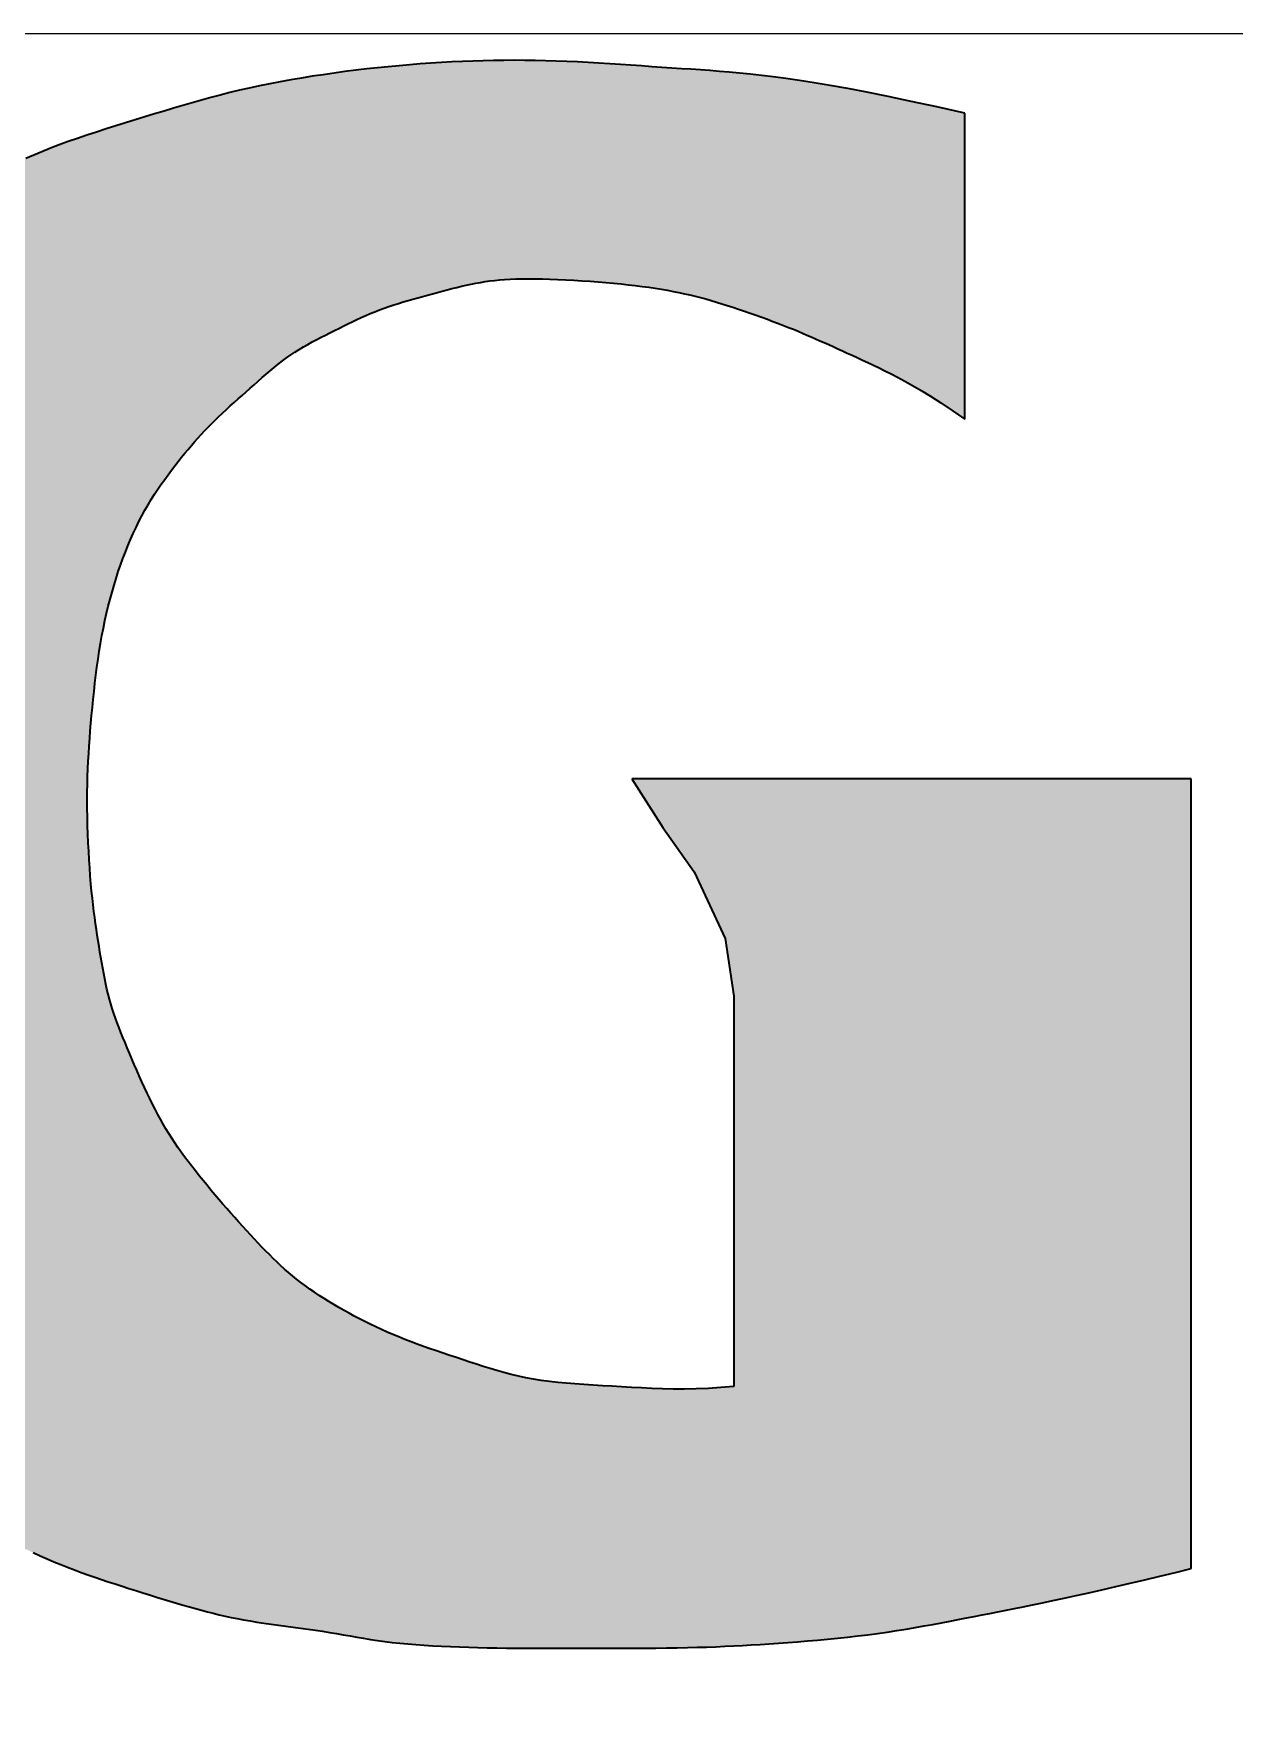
# Model space of a CAD drawing. Header units: inches. Extents: x 8.1 to 41.6, y 1.5 to 24.
# Drawn here: x 38.777 to 39.377, y 19.684 to 20.518 of the extents above; entities that cross this region are included whole.
import ezdxf

# ---------------------------------------------------------------- set-up
doc = ezdxf.new("R2010")
doc.units = ezdxf.units.IN
doc.header["$LTSCALE"] = 48
doc.header["$MEASUREMENT"] = 0
doc.layers.add('G-ANNO-NPLT', color=191, linetype='Continuous', plot=False)
doc.layers.add('G-logo', color=1, linetype='Continuous', lineweight=35)
doc.styles.add('LIGHT', font='arial.ttf', dxfattribs={"width": 1.5})

# ---------------------------------------------------------------- blocks, each defined once
blk = doc.blocks.new('*U46')
at = {"layer": 'G-logo', "true_color": 0x18413b}
blk.add_hatch(color=119, dxfattribs=at).paths.add_polyline_path([(-0.62218, 0.77133), (-0.63617, 0.77446), (-0.64893, 0.77722), (-0.66054, 0.77964), (-0.67111, 0.78174), (-0.68073, 0.78357), (-0.6895, 0.78513), (-0.69751, 0.78647), (-0.70485, 0.78762), (-0.71163, 0.78859), (-0.71794, 0.78943), (-0.72386, 0.79015), (-0.72945, 0.79078), (-0.73477, 0.79132), (-0.73987, 0.79179), (-0.74479, 0.7922), (-0.74959, 0.79257), (-0.75432, 0.79291), (-0.75903, 0.79323), (-0.76377, 0.79354), (-0.76859, 0.79386), (-0.77353, 0.79421), (-0.77859, 0.79456), (-0.78375, 0.79493), (-0.78899, 0.7953), (-0.79428, 0.79566), (-0.79963, 0.79602), (-0.805, 0.79635), (-0.81038, 0.79667), (-0.81575, 0.79695), (-0.82109, 0.79719), (-0.82639, 0.79739), (-0.83166, 0.79754), (-0.83689, 0.79765), (-0.8421, 0.79772), (-0.84729, 0.79774), (-0.85247, 0.79772), (-0.85765, 0.79765), (-0.86283, 0.79754), (-0.86802, 0.79739), (-0.87322, 0.79719), (-0.87845, 0.79695), (-0.88369, 0.79666), (-0.88896, 0.79632), (-0.89425, 0.79595), (-0.89956, 0.79553), (-0.9049, 0.79506), (-0.91026, 0.79455), (-0.91564, 0.794), (-0.92104, 0.7934), (-0.92646, 0.79276), (-0.9319, 0.79207), (-0.93736, 0.79134), (-0.94281, 0.79056), (-0.94824, 0.78974), (-0.95364, 0.78888), (-0.95899, 0.78797), (-0.96429, 0.78701), (-0.96951, 0.78602), (-0.97466, 0.78497), (-0.9797, 0.78389), (-0.98464, 0.78276), (-0.98949, 0.78159), (-0.99426, 0.78037), (-0.99897, 0.77912), (-1.00364, 0.77784), (-1.00829, 0.77652), (-1.01294, 0.77517), (-1.0176, 0.77379), (-1.02229, 0.77239), (-1.02703, 0.77096), (-1.03183, 0.76951), (-1.03667, 0.76803), (-1.04154, 0.76653), (-1.04642, 0.76502), (-1.05129, 0.76348), (-1.05612, 0.76191), (-1.0609, 0.76033), (-1.06561, 0.75872), (-1.07022, 0.75709), (-1.07472, 0.75544), (-1.07909, 0.75377), (-1.08332, 0.75208), (-1.08742, 0.75037), (-1.09138, 0.74866), (-1.09519, 0.74694), (-1.09886, 0.74523), (-1.10239, 0.74351), (-1.10577, 0.74181), (-1.10899, 0.74012), (-1.11206, 0.73844), (-1.11498, 0.73679), (-1.11778, 0.73514), (-1.12048, 0.73349), (-1.12311, 0.73181), (-1.1257, 0.73009), (-1.12827, 0.72831), (-1.13087, 0.72646), (-1.13351, 0.72453), (-1.13623, 0.72249), (-1.13905, 0.72034), (-1.142, 0.71806), (-1.14505, 0.71567), (-1.14819, 0.7132), (-1.15139, 0.71067), (-1.15463, 0.7081), (-1.15787, 0.70552), (-1.16111, 0.70296), (-1.1643, 0.70043), (-1.16743, 0.69797), (-1.17048, 0.69559), (-1.17342, 0.69331), (-1.17628, 0.6911), (-1.17906, 0.68893), (-1.18181, 0.68676), (-1.18453, 0.68455), (-1.18725, 0.68226), (-1.18999, 0.67986), (-1.19278, 0.6773), (-1.19563, 0.67455), (-1.19858, 0.67157), (-1.20162, 0.66834), (-1.20475, 0.6649), (-1.20792, 0.66129), (-1.21111, 0.65757), (-1.21429, 0.65379), (-1.21742, 0.65), (-1.22048, 0.64625), (-1.22344, 0.64258), (-1.22625, 0.63906), (-1.2289, 0.63574), (-1.23135, 0.63264), (-1.23363, 0.62974), (-1.23575, 0.62702), (-1.23774, 0.62443), (-1.23962, 0.62193), (-1.24141, 0.61948), (-1.24313, 0.61705), (-1.24481, 0.61461), (-1.24646, 0.6121), (-1.24812, 0.6095), (-1.24979, 0.60678), (-1.25148, 0.60395), (-1.25317, 0.60102), (-1.25486, 0.59804), (-1.25653, 0.595), (-1.25818, 0.59195), (-1.2598, 0.58889), (-1.26138, 0.58586), (-1.26292, 0.58287), (-1.26439, 0.57995), (-1.2658, 0.57711), (-1.26715, 0.57433), (-1.26845, 0.5716), (-1.26972, 0.56889), (-1.27095, 0.56618), (-1.27216, 0.56345), (-1.27336, 0.56068), (-1.27455, 0.55784), (-1.27575, 0.55491), (-1.27696, 0.55187), (-1.27819, 0.5487), (-1.27943, 0.54542), (-1.28068, 0.54203), (-1.28192, 0.53856), (-1.28315, 0.53501), (-1.28436, 0.53141), (-1.28554, 0.52777), (-1.28667, 0.52411), (-1.28776, 0.52044), (-1.28879, 0.51677), (-1.28976, 0.51312), (-1.29067, 0.50948), (-1.29153, 0.50583), (-1.29235, 0.50215), (-1.29313, 0.49843), (-1.2939, 0.49466), (-1.29466, 0.49082), (-1.2954, 0.48689), (-1.29616, 0.48286), (-1.29692, 0.47871), (-1.29771, 0.47444), (-1.29851, 0.47002), (-1.2993, 0.46547), (-1.30009, 0.46078), (-1.30085, 0.45595), (-1.30158, 0.45097), (-1.30227, 0.44585), (-1.3029, 0.44057), (-1.30346, 0.43515), (-1.30395, 0.42958), (-1.30435, 0.42385), (-1.30467, 0.41803), (-1.30491, 0.41214), (-1.30508, 0.40624), (-1.3052, 0.40039), (-1.30525, 0.39462), (-1.30526, 0.38899), (-1.30523, 0.38355), (-1.30516, 0.37834), (-1.30506, 0.37342), (-1.30494, 0.36881), (-1.30479, 0.36448), (-1.30461, 0.36037), (-1.30439, 0.35642), (-1.30413, 0.35259), (-1.30383, 0.34881), (-1.30348, 0.34504), (-1.30308, 0.3412), (-1.30262, 0.33726), (-1.3021, 0.33315), (-1.30151, 0.32883), (-1.30086, 0.32433), (-1.30016, 0.31966), (-1.2994, 0.31488), (-1.29859, 0.31001), (-1.29773, 0.30508), (-1.29684, 0.30013), (-1.29591, 0.2952), (-1.29495, 0.2903), (-1.29397, 0.28549), (-1.29296, 0.28078), (-1.29193, 0.27619), (-1.29087, 0.27173), (-1.2898, 0.2674), (-1.2887, 0.26323), (-1.28758, 0.25921), (-1.28644, 0.25535), (-1.28527, 0.25166), (-1.28408, 0.24816), (-1.28287, 0.24485), (-1.28164, 0.24173), (-1.28038, 0.23876), (-1.27907, 0.23591), (-1.27772, 0.23314), (-1.27631, 0.23039), (-1.27484, 0.22764), (-1.27328, 0.22483), (-1.27165, 0.22192), (-1.26992, 0.21888), (-1.26809, 0.21566), (-1.26615, 0.21223), (-1.26411, 0.20861), (-1.26198, 0.20485), (-1.25977, 0.20096), (-1.2575, 0.197), (-1.25518, 0.193), (-1.2528, 0.18898), (-1.2504, 0.18499), (-1.24797, 0.18106), (-1.24553, 0.17724), (-1.24309, 0.17353), (-1.24065, 0.16996), (-1.23821, 0.16651), (-1.23577, 0.16318), (-1.23333, 0.15996), (-1.23089, 0.15686), (-1.22845, 0.15386), (-1.22601, 0.15097), (-1.22357, 0.14817), (-1.22113, 0.14546), (-1.21869, 0.14284), (-1.21625, 0.1403), (-1.21381, 0.13783), (-1.21137, 0.13541), (-1.20893, 0.13304), (-1.20649, 0.1307), (-1.20405, 0.12838), (-1.20161, 0.12607), (-1.19917, 0.12377), (-1.19673, 0.12145), (-1.19429, 0.11911), (-1.19184, 0.11676), (-1.18939, 0.1144), (-1.18692, 0.11205), (-1.18444, 0.10972), (-1.18193, 0.1074), (-1.17939, 0.10512), (-1.17683, 0.10287), (-1.17423, 0.10068), (-1.17159, 0.09854), (-1.1689, 0.09647), (-1.16618, 0.09446), (-1.16341, 0.0925), (-1.16061, 0.0906), (-1.15777, 0.08875), (-1.1549, 0.08694), (-1.15199, 0.08518), (-1.14906, 0.08344), (-1.1461, 0.08174), (-1.14312, 0.08007), (-1.14011, 0.07842), (-1.13708, 0.07678), (-1.13403, 0.07516), (-1.13094, 0.07355), (-1.12782, 0.07194), (-1.12467, 0.07033), (-1.12149, 0.06872), (-1.11826, 0.0671), (-1.115, 0.06546), (-1.11169, 0.06381), (-1.10834, 0.06214), (-1.10496, 0.06045), (-1.10154, 0.05876), (-1.0981, 0.05708), (-1.09464, 0.05541), (-1.09117, 0.05376), (-1.08769, 0.05214), (-1.08422, 0.05056), (-1.08076, 0.04903), (-1.07731, 0.04756), (-1.07388, 0.04615), (-1.07047, 0.0448), (-1.06707, 0.0435), (-1.06368, 0.04225), (-1.0603, 0.04104), (-1.05692, 0.03987), (-1.05353, 0.03872), (-1.05013, 0.03759), (-1.04672, 0.03647), (-1.04329, 0.03536), (-1.03985, 0.03426), (-1.03639, 0.03315), (-1.03293, 0.03206), (-1.02948, 0.03098), (-1.02606, 0.02991), (-1.02266, 0.02887), (-1.01932, 0.02786), (-1.01602, 0.02687), (-1.0128, 0.02593), (-1.00965, 0.02502), (-1.00658, 0.02415), (-1.00359, 0.02333), (-1.00063, 0.02255), (-0.9977, 0.0218), (-0.99477, 0.02109), (-0.99181, 0.02042), (-0.98882, 0.01977), (-0.98575, 0.01915), (-0.9826, 0.01856), (-0.97933, 0.018), (-0.97594, 0.01745), (-0.97244, 0.01693), (-0.96885, 0.01642), (-0.96519, 0.01591), (-0.96149, 0.01541), (-0.95777, 0.01491), (-0.95405, 0.01441), (-0.95035, 0.0139), (-0.94669, 0.01337), (-0.9431, 0.01283), (-0.93959, 0.01226), (-0.93615, 0.01168), (-0.93275, 0.01109), (-0.92937, 0.0105), (-0.926, 0.00992), (-0.9226, 0.00934), (-0.91916, 0.00878), (-0.91565, 0.00825), (-0.91205, 0.00775), (-0.90834, 0.00728), (-0.90451, 0.00686), (-0.90055, 0.00648), (-0.89647, 0.00614), (-0.89229, 0.00584), (-0.88801, 0.00558), (-0.88364, 0.00534), (-0.87919, 0.00514), (-0.87467, 0.00497), (-0.87009, 0.00482), (-0.86546, 0.0047), (-0.86077, 0.0046), (-0.85604, 0.00452), (-0.85125, 0.00446), (-0.8464, 0.00441), (-0.84147, 0.00438), (-0.83647, 0.00435), (-0.83138, 0.00434), (-0.8262, 0.00433), (-0.82092, 0.00433), (-0.81554, 0.00433), (-0.81006, 0.00433), (-0.80449, 0.00433), (-0.79888, 0.00434), (-0.79325, 0.00435), (-0.78763, 0.00438), (-0.78206, 0.00441), (-0.77656, 0.00446), (-0.77117, 0.00452), (-0.76591, 0.0046), (-0.76082, 0.0047), (-0.75593, 0.00482), (-0.7512, 0.00496), (-0.7466, 0.00513), (-0.7421, 0.00532), (-0.73767, 0.00553), (-0.73327, 0.00576), (-0.72888, 0.00602), (-0.72444, 0.00629), (-0.71995, 0.00659), (-0.71535, 0.00692), (-0.71063, 0.00726), (-0.7058, 0.00763), (-0.70087, 0.00802), (-0.69589, 0.00845), (-0.69085, 0.0089), (-0.6858, 0.00939), (-0.68075, 0.00991), (-0.67571, 0.01047), (-0.67073, 0.01107), (-0.66581, 0.01172), (-0.66097, 0.0124), (-0.65622, 0.01313), (-0.65156, 0.01388), (-0.64699, 0.01466), (-0.64251, 0.01546), (-0.63812, 0.01627), (-0.63382, 0.01708), (-0.6296, 0.01789), (-0.62548, 0.01869), (-0.62144, 0.01948), (-0.61748, 0.02024), (-0.61357, 0.021), (-0.60965, 0.02176), (-0.60568, 0.02253), (-0.60161, 0.02333), (-0.5974, 0.02417), (-0.593, 0.02506), (-0.58836, 0.02601), (-0.58344, 0.02704), (-0.57818, 0.02816), (-0.57256, 0.02937), (-0.56659, 0.03068), (-0.56029, 0.03208), (-0.55368, 0.03358), (-0.5468, 0.03516), (-0.53966, 0.03682), (-0.53229, 0.03856), (-0.52472, 0.04038), (-0.51696, 0.04227), (-0.50935, 0.04415), (-0.50904, 0.04446), (-0.50904, 0.43881), (-0.78855, 0.43881), (-0.77303, 0.41443), (-0.7575, 0.39226), (-0.74197, 0.35901), (-0.73753, 0.33019), (-0.73753, 0.30581), (-0.73753, 0.13512), (-0.74406, 0.13455), (-0.75033, 0.13416), (-0.75638, 0.13393), (-0.76221, 0.13383), (-0.76785, 0.13385), (-0.77331, 0.13396), (-0.77861, 0.13415), (-0.78377, 0.13438), (-0.7888, 0.13465), (-0.79373, 0.13493), (-0.79857, 0.13521), (-0.80331, 0.13548), (-0.80796, 0.13576), (-0.81252, 0.13606), (-0.81698, 0.13639), (-0.82134, 0.13675), (-0.82559, 0.13717), (-0.82974, 0.13765), (-0.83379, 0.13819), (-0.83773, 0.13881), (-0.84156, 0.13952), (-0.84528, 0.14031), (-0.84892, 0.14117), (-0.85249, 0.14209), (-0.85598, 0.14306), (-0.85942, 0.14408), (-0.86282, 0.14513), (-0.86618, 0.14621), (-0.86952, 0.14731), (-0.87285, 0.14842), (-0.87618, 0.14953), (-0.8795, 0.15064), (-0.8828, 0.15175), (-0.88609, 0.15288), (-0.88935, 0.15401), (-0.89258, 0.15515), (-0.89576, 0.1563), (-0.8989, 0.15747), (-0.90199, 0.15866), (-0.90502, 0.15987), (-0.90798, 0.1611), (-0.91088, 0.16235), (-0.91372, 0.16363), (-0.91651, 0.16493), (-0.91925, 0.16624), (-0.92195, 0.16759), (-0.9246, 0.16895), (-0.92722, 0.17033), (-0.92981, 0.17174), (-0.93238, 0.17317), (-0.93492, 0.17462), (-0.93743, 0.1761), (-0.93991, 0.17759), (-0.94236, 0.17911), (-0.94476, 0.18065), (-0.94712, 0.18222), (-0.94944, 0.1838), (-0.9517, 0.18541), (-0.9539, 0.18704), (-0.95604, 0.18869), (-0.95811, 0.19036), (-0.96013, 0.19206), (-0.9621, 0.19379), (-0.96403, 0.19554), (-0.96593, 0.19733), (-0.96781, 0.19914), (-0.96967, 0.201), (-0.97153, 0.20289), (-0.97339, 0.20482), (-0.97526, 0.20679), (-0.97716, 0.20881), (-0.97908, 0.21087), (-0.98101, 0.21297), (-0.98296, 0.2151), (-0.98492, 0.21728), (-0.9869, 0.21948), (-0.98888, 0.22172), (-0.99087, 0.22398), (-0.99286, 0.22627), (-0.99486, 0.22859), (-0.99686, 0.23093), (-0.99884, 0.23328), (-1.00082, 0.23565), (-1.00278, 0.23803), (-1.0047, 0.24041), (-1.0066, 0.2428), (-1.00846, 0.24517), (-1.01026, 0.24754), (-1.01202, 0.2499), (-1.01372, 0.25224), (-1.01535, 0.25455), (-1.01692, 0.25686), (-1.01844, 0.25917), (-1.01991, 0.26149), (-1.02134, 0.26383), (-1.02274, 0.2662), (-1.02411, 0.26862), (-1.02546, 0.27109), (-1.0268, 0.27363), (-1.02814, 0.27625), (-1.02947, 0.27895), (-1.03079, 0.28172), (-1.03211, 0.28455), (-1.03341, 0.28741), (-1.0347, 0.29029), (-1.03596, 0.29317), (-1.0372, 0.29603), (-1.0384, 0.29886), (-1.03958, 0.30163), (-1.04071, 0.30433), (-1.04179, 0.30695), (-1.04284, 0.30949), (-1.04383, 0.31197), (-1.04479, 0.3144), (-1.0457, 0.3168), (-1.04656, 0.31917), (-1.04738, 0.32154), (-1.04816, 0.32391), (-1.04889, 0.3263), (-1.04958, 0.32871), (-1.05022, 0.33117), (-1.05083, 0.33368), (-1.0514, 0.33622), (-1.05193, 0.3388), (-1.05244, 0.34141), (-1.05293, 0.34406), (-1.0534, 0.34674), (-1.05386, 0.34945), (-1.05431, 0.35219), (-1.05476, 0.35495), (-1.0552, 0.35773), (-1.05564, 0.36055), (-1.05608, 0.36343), (-1.05651, 0.36637), (-1.05693, 0.3694), (-1.05734, 0.37253), (-1.05773, 0.37577), (-1.05812, 0.37915), (-1.05848, 0.38267), (-1.05882, 0.38635), (-1.05914, 0.3902), (-1.05944, 0.3942), (-1.05971, 0.39832), (-1.05995, 0.40254), (-1.06016, 0.40681), (-1.06034, 0.41112), (-1.06048, 0.41543), (-1.06059, 0.41971), (-1.06065, 0.42395), (-1.06067, 0.4281), (-1.06065, 0.43215), (-1.06059, 0.4361), (-1.06048, 0.43998), (-1.06034, 0.44381), (-1.06016, 0.44759), (-1.05995, 0.45135), (-1.05971, 0.4551), (-1.05944, 0.45887), (-1.05914, 0.46267), (-1.05882, 0.46652), (-1.05848, 0.47043), (-1.05811, 0.4744), (-1.05771, 0.4784), (-1.05729, 0.48243), (-1.05683, 0.48647), (-1.05635, 0.49052), (-1.05582, 0.49455), (-1.05526, 0.49855), (-1.05466, 0.50251), (-1.05402, 0.50642), (-1.05333, 0.51027), (-1.0526, 0.51405), (-1.05182, 0.51777), (-1.051, 0.52143), (-1.05013, 0.52504), (-1.04922, 0.52858), (-1.04827, 0.53208), (-1.04727, 0.53552), (-1.04623, 0.53891), (-1.04514, 0.54226), (-1.04401, 0.54556), (-1.04284, 0.54882), (-1.04162, 0.55203), (-1.04035, 0.55518), (-1.03904, 0.55829), (-1.03769, 0.56133), (-1.03629, 0.56432), (-1.03485, 0.56726), (-1.03336, 0.57012), (-1.03183, 0.57293), (-1.03026, 0.57566), (-1.02865, 0.57834), (-1.027, 0.58094), (-1.02534, 0.58348), (-1.02365, 0.58595), (-1.02196, 0.58836), (-1.02026, 0.59069), (-1.01856, 0.59297), (-1.01687, 0.59517), (-1.01519, 0.59731), (-1.01354, 0.59939), (-1.0119, 0.6014), (-1.01027, 0.60336), (-1.00865, 0.60527), (-1.00701, 0.60715), (-1.00537, 0.60899), (-1.00371, 0.6108), (-1.00203, 0.6126), (-1.00031, 0.61438), (-0.99856, 0.61615), (-0.99676, 0.61793), (-0.99493, 0.6197), (-0.99305, 0.62147), (-0.99115, 0.62325), (-0.98922, 0.62502), (-0.98727, 0.62679), (-0.9853, 0.62857), (-0.98332, 0.63034), (-0.98133, 0.63211), (-0.97933, 0.63389), (-0.97733, 0.63566), (-0.97534, 0.63743), (-0.97333, 0.63918), (-0.97132, 0.64091), (-0.9693, 0.64262), (-0.96727, 0.64429), (-0.96523, 0.64592), (-0.96317, 0.64751), (-0.96109, 0.64904), (-0.959, 0.65051), (-0.95688, 0.65192), (-0.95474, 0.65327), (-0.95258, 0.65457), (-0.95041, 0.65582), (-0.94823, 0.65703), (-0.94603, 0.6582), (-0.94383, 0.65935), (-0.94162, 0.66048), (-0.9394, 0.6616), (-0.93718, 0.66271), (-0.93496, 0.66381), (-0.93274, 0.66492), (-0.93052, 0.66601), (-0.92829, 0.66709), (-0.92605, 0.66816), (-0.92379, 0.6692), (-0.92153, 0.67021), (-0.91925, 0.67119), (-0.91695, 0.67214), (-0.91463, 0.67305), (-0.91229, 0.67392), (-0.90993, 0.67474), (-0.90755, 0.67553), (-0.90516, 0.67629), (-0.90275, 0.67702), (-0.90033, 0.67773), (-0.89791, 0.67842), (-0.89548, 0.6791), (-0.89304, 0.67977), (-0.8906, 0.68044), (-0.88816, 0.6811), (-0.88572, 0.68176), (-0.88329, 0.68241), (-0.88086, 0.68305), (-0.87844, 0.68367), (-0.87604, 0.68427), (-0.87364, 0.68484), (-0.87127, 0.68538), (-0.86891, 0.68589), (-0.86657, 0.68635), (-0.86424, 0.68677), (-0.86192, 0.68715), (-0.85957, 0.68748), (-0.85717, 0.68777), (-0.85469, 0.68801), (-0.85211, 0.68821), (-0.84941, 0.68837), (-0.84656, 0.68848), (-0.84354, 0.68855), (-0.84032, 0.68857), (-0.83688, 0.68855), (-0.83326, 0.68848), (-0.82948, 0.68838), (-0.82559, 0.68824), (-0.8216, 0.68806), (-0.81756, 0.68785), (-0.81349, 0.68761), (-0.80944, 0.68734), (-0.80543, 0.68704), (-0.80149, 0.68672), (-0.79767, 0.68638), (-0.79395, 0.68601), (-0.79034, 0.68562), (-0.78683, 0.68521), (-0.78342, 0.68478), (-0.78012, 0.68433), (-0.77691, 0.68385), (-0.7738, 0.68335), (-0.77078, 0.68283), (-0.76785, 0.68229), (-0.76501, 0.68172), (-0.76224, 0.68113), (-0.75953, 0.68051), (-0.75686, 0.67987), (-0.75422, 0.67919), (-0.75158, 0.67848), (-0.74895, 0.67774), (-0.74629, 0.67695), (-0.7436, 0.67613), (-0.74086, 0.67527), (-0.73806, 0.67436), (-0.7352, 0.67341), (-0.73232, 0.67244), (-0.72942, 0.67144), (-0.72653, 0.67042), (-0.72366, 0.66939), (-0.72083, 0.66835), (-0.71806, 0.66732), (-0.71536, 0.6663), (-0.71276, 0.66529), (-0.71026, 0.6643), (-0.70786, 0.66334), (-0.70554, 0.66238), (-0.70328, 0.66143), (-0.70107, 0.66049), (-0.69889, 0.65955), (-0.69673, 0.6586), (-0.69458, 0.65764), (-0.69241, 0.65667), (-0.69021, 0.65569), (-0.68797, 0.65468), (-0.68568, 0.65364), (-0.68333, 0.65258), (-0.68093, 0.65148), (-0.67847, 0.65035), (-0.67594, 0.64918), (-0.67334, 0.64797), (-0.67066, 0.64671), (-0.66791, 0.64541), (-0.66507, 0.64405), (-0.66213, 0.64263), (-0.65904, 0.64109), (-0.65576, 0.6394), (-0.65221, 0.63748), (-0.64834, 0.6353), (-0.64409, 0.63278), (-0.63941, 0.62989), (-0.63423, 0.62656), (-0.62851, 0.62274), (-0.62218, 0.61837)])
at = {"layer": 'G-ANNO-NPLT', "linetype": 'Continuous'}
blk.add_lwpolyline([(-1.34108, 0.81117), (1.34108, 0.81117), (1.34108, -0.92284), (-1.34108, -0.92284)], close=True, dxfattribs=at)
at = {"layer": 'G-logo', "color": 119, "true_color": 0x18413b}
for p, q in [((-0.92104, 0.7934), (-0.92646, 0.79276)), ((-0.91564, 0.794), (-0.92104, 0.7934)), ((-0.91026, 0.79455), (-0.91564, 0.794)), ((-0.9049, 0.79506), (-0.91026, 0.79455)), ((-0.89956, 0.79553), (-0.9049, 0.79506)), ((-0.89425, 0.79595), (-0.89956, 0.79553)), ((-0.88896, 0.79632), (-0.89425, 0.79595)), ((-0.88369, 0.79666), (-0.88896, 0.79632)), ((-0.87845, 0.79695), (-0.88369, 0.79666)), ((-0.87322, 0.79719), (-0.87845, 0.79695)), ((-0.86802, 0.79739), (-0.87322, 0.79719)), ((-0.86283, 0.79754), (-0.86802, 0.79739)), ((-0.85765, 0.79765), (-0.86283, 0.79754)), ((-0.85247, 0.79772), (-0.85765, 0.79765)), ((-0.84729, 0.79774), (-0.85247, 0.79772)), ((-0.8421, 0.79772), (-0.84729, 0.79774)), ((-0.83689, 0.79765), (-0.8421, 0.79772)), ((-0.83166, 0.79754), (-0.83689, 0.79765)), ((-0.82639, 0.79739), (-0.83166, 0.79754)), ((-0.82109, 0.79719), (-0.82639, 0.79739)), ((-0.81575, 0.79695), (-0.82109, 0.79719)), ((-0.81038, 0.79667), (-0.81575, 0.79695)), ((-0.805, 0.79635), (-0.81038, 0.79667)), ((-0.79963, 0.79602), (-0.805, 0.79635)), ((-0.79428, 0.79566), (-0.79963, 0.79602)), ((-0.78899, 0.7953), (-0.79428, 0.79566)), ((-0.78375, 0.79493), (-0.78899, 0.7953)), ((-0.77859, 0.79456), (-0.78375, 0.79493)), ((-0.77353, 0.79421), (-0.77859, 0.79456)), ((-0.76859, 0.79386), (-0.77353, 0.79421)), ((-0.76377, 0.79354), (-0.76859, 0.79386)), ((-0.75903, 0.79323), (-0.76377, 0.79354)), ((-0.75432, 0.79291), (-0.75903, 0.79323)), ((-0.97466, 0.78497), (-0.9797, 0.78389)), ((-0.96951, 0.78602), (-0.97466, 0.78497)), ((-0.96429, 0.78701), (-0.96951, 0.78602)), ((-0.95899, 0.78797), (-0.96429, 0.78701)), ((-0.95364, 0.78888), (-0.95899, 0.78797)), ((-0.94824, 0.78974), (-0.95364, 0.78888)), ((-0.94281, 0.79056), (-0.94824, 0.78974)), ((-0.93736, 0.79134), (-0.94281, 0.79056)), ((-0.9319, 0.79207), (-0.93736, 0.79134)), ((-0.92646, 0.79276), (-0.9319, 0.79207)), ((-0.74959, 0.79257), (-0.75432, 0.79291)), ((-0.74479, 0.7922), (-0.74959, 0.79257)), ((-0.73987, 0.79179), (-0.74479, 0.7922)), ((-0.73477, 0.79132), (-0.73987, 0.79179)), ((-0.72945, 0.79078), (-0.73477, 0.79132)), ((-0.72386, 0.79015), (-0.72945, 0.79078)), ((-0.71794, 0.78943), (-0.72386, 0.79015)), ((-0.71163, 0.78859), (-0.71794, 0.78943)), ((-0.70485, 0.78762), (-0.71163, 0.78859)), ((-0.69751, 0.78647), (-0.70485, 0.78762)), ((-0.6895, 0.78513), (-0.69751, 0.78647)), ((-0.68073, 0.78357), (-0.6895, 0.78513)), ((-1.00364, 0.77784), (-1.00829, 0.77652)), ((-0.99897, 0.77912), (-1.00364, 0.77784)), ((-0.99426, 0.78037), (-0.99897, 0.77912)), ((-0.98949, 0.78159), (-0.99426, 0.78037)), ((-0.98464, 0.78276), (-0.98949, 0.78159)), ((-0.9797, 0.78389), (-0.98464, 0.78276)), ((-0.67111, 0.78174), (-0.68073, 0.78357)), ((-0.66054, 0.77964), (-0.67111, 0.78174)), ((-0.64893, 0.77722), (-0.66054, 0.77964)), ((-0.63617, 0.77446), (-0.64893, 0.77722)), ((-1.03183, 0.76951), (-1.03667, 0.76803)), ((-1.02703, 0.77096), (-1.03183, 0.76951)), ((-1.02229, 0.77239), (-1.02703, 0.77096)), ((-1.0176, 0.77379), (-1.02229, 0.77239)), ((-1.01294, 0.77517), (-1.0176, 0.77379)), ((-1.00829, 0.77652), (-1.01294, 0.77517)), ((-0.62218, 0.77133), (-0.63617, 0.77446)), ((-0.62218, 0.61837), (-0.62218, 0.77133)), ((-1.0609, 0.76033), (-1.06561, 0.75872)), ((-1.05612, 0.76191), (-1.0609, 0.76033)), ((-1.05129, 0.76348), (-1.05612, 0.76191)), ((-1.04642, 0.76502), (-1.05129, 0.76348)), ((-1.04154, 0.76653), (-1.04642, 0.76502)), ((-1.03667, 0.76803), (-1.04154, 0.76653)), ((-1.08332, 0.75208), (-1.08742, 0.75037)), ((-1.07909, 0.75377), (-1.08332, 0.75208)), ((-1.07472, 0.75544), (-1.07909, 0.75377)), ((-1.07022, 0.75709), (-1.07472, 0.75544)), ((-1.06561, 0.75872), (-1.07022, 0.75709)), ((-1.08742, 0.75037), (-1.09138, 0.74866)), ((-0.87604, 0.68427), (-0.87364, 0.68484)), ((-0.87364, 0.68484), (-0.87127, 0.68538)), ((-0.87127, 0.68538), (-0.86891, 0.68589)), ((-0.86891, 0.68589), (-0.86657, 0.68635)), ((-0.86657, 0.68635), (-0.86424, 0.68677)), ((-0.86424, 0.68677), (-0.86192, 0.68715)), ((-0.86192, 0.68715), (-0.85957, 0.68748)), ((-0.85957, 0.68748), (-0.85717, 0.68777)), ((-0.85717, 0.68777), (-0.85469, 0.68801)), ((-0.85469, 0.68801), (-0.85211, 0.68821)), ((-0.85211, 0.68821), (-0.84941, 0.68837)), ((-0.84941, 0.68837), (-0.84656, 0.68848)), ((-0.84656, 0.68848), (-0.84354, 0.68855)), ((-0.84354, 0.68855), (-0.84032, 0.68857)), ((-0.84032, 0.68857), (-0.83688, 0.68855)), ((-0.83688, 0.68855), (-0.83326, 0.68848)), ((-0.83326, 0.68848), (-0.82948, 0.68838)), ((-0.82948, 0.68838), (-0.82559, 0.68824)), ((-0.82559, 0.68824), (-0.8216, 0.68806)), ((-0.8216, 0.68806), (-0.81756, 0.68785)), ((-0.81756, 0.68785), (-0.81349, 0.68761)), ((-0.81349, 0.68761), (-0.80944, 0.68734)), ((-0.80944, 0.68734), (-0.80543, 0.68704)), ((-0.80543, 0.68704), (-0.80149, 0.68672)), ((-0.80149, 0.68672), (-0.79767, 0.68638)), ((-0.79767, 0.68638), (-0.79395, 0.68601)), ((-0.79395, 0.68601), (-0.79034, 0.68562)), ((-0.79034, 0.68562), (-0.78683, 0.68521)), ((-0.78683, 0.68521), (-0.78342, 0.68478)), ((-0.78342, 0.68478), (-0.78012, 0.68433)), ((-0.90516, 0.67629), (-0.90275, 0.67702)), ((-0.90275, 0.67702), (-0.90033, 0.67773)), ((-0.90033, 0.67773), (-0.89791, 0.67842)), ((-0.89791, 0.67842), (-0.89548, 0.6791)), ((-0.89548, 0.6791), (-0.89304, 0.67977)), ((-0.89304, 0.67977), (-0.8906, 0.68044)), ((-0.8906, 0.68044), (-0.88816, 0.6811)), ((-0.88816, 0.6811), (-0.88572, 0.68176)), ((-0.88572, 0.68176), (-0.88329, 0.68241)), ((-0.88329, 0.68241), (-0.88086, 0.68305)), ((-0.88086, 0.68305), (-0.87844, 0.68367)), ((-0.87844, 0.68367), (-0.87604, 0.68427)), ((-0.78012, 0.68433), (-0.77691, 0.68385)), ((-0.77691, 0.68385), (-0.7738, 0.68335)), ((-0.7738, 0.68335), (-0.77078, 0.68283)), ((-0.77078, 0.68283), (-0.76785, 0.68229)), ((-0.76785, 0.68229), (-0.76501, 0.68172)), ((-0.76501, 0.68172), (-0.76224, 0.68113)), ((-0.76224, 0.68113), (-0.75953, 0.68051)), ((-0.75953, 0.68051), (-0.75686, 0.67987)), ((-0.75686, 0.67987), (-0.75422, 0.67919)), ((-0.75422, 0.67919), (-0.75158, 0.67848)), ((-0.75158, 0.67848), (-0.74895, 0.67774)), ((-0.74895, 0.67774), (-0.74629, 0.67695)), ((-0.74629, 0.67695), (-0.7436, 0.67613)), ((-0.92829, 0.66709), (-0.92605, 0.66816)), ((-0.92605, 0.66816), (-0.92379, 0.6692)), ((-0.92379, 0.6692), (-0.92153, 0.67021)), ((-0.92153, 0.67021), (-0.91925, 0.67119)), ((-0.91925, 0.67119), (-0.91695, 0.67214)), ((-0.91695, 0.67214), (-0.91463, 0.67305)), ((-0.91463, 0.67305), (-0.91229, 0.67392)), ((-0.91229, 0.67392), (-0.90993, 0.67474)), ((-0.90993, 0.67474), (-0.90755, 0.67553)), ((-0.90755, 0.67553), (-0.90516, 0.67629)), ((-0.7436, 0.67613), (-0.74086, 0.67527)), ((-0.74086, 0.67527), (-0.73806, 0.67436)), ((-0.73806, 0.67436), (-0.7352, 0.67341)), ((-0.7352, 0.67341), (-0.73232, 0.67244)), ((-0.73232, 0.67244), (-0.72942, 0.67144)), ((-0.72942, 0.67144), (-0.72653, 0.67042)), ((-0.72653, 0.67042), (-0.72366, 0.66939)), ((-0.72366, 0.66939), (-0.72083, 0.66835)), ((-0.72083, 0.66835), (-0.71806, 0.66732)), ((-0.94383, 0.65935), (-0.94162, 0.66048)), ((-0.94162, 0.66048), (-0.9394, 0.6616)), ((-0.9394, 0.6616), (-0.93718, 0.66271)), ((-0.93718, 0.66271), (-0.93496, 0.66381)), ((-0.93496, 0.66381), (-0.93274, 0.66492)), ((-0.93274, 0.66492), (-0.93052, 0.66601)), ((-0.93052, 0.66601), (-0.92829, 0.66709)), ((-0.71806, 0.66732), (-0.71536, 0.6663)), ((-0.71536, 0.6663), (-0.71276, 0.66529)), ((-0.71276, 0.66529), (-0.71026, 0.6643)), ((-0.71026, 0.6643), (-0.70786, 0.66334)), ((-0.70786, 0.66334), (-0.70554, 0.66238)), ((-0.70554, 0.66238), (-0.70328, 0.66143)), ((-0.70328, 0.66143), (-0.70107, 0.66049)), ((-0.70107, 0.66049), (-0.69889, 0.65955)), ((-0.959, 0.65051), (-0.95688, 0.65192)), ((-0.95688, 0.65192), (-0.95474, 0.65327)), ((-0.95474, 0.65327), (-0.95258, 0.65457)), ((-0.95258, 0.65457), (-0.95041, 0.65582)), ((-0.95041, 0.65582), (-0.94823, 0.65703)), ((-0.94823, 0.65703), (-0.94603, 0.6582)), ((-0.94603, 0.6582), (-0.94383, 0.65935)), ((-0.69889, 0.65955), (-0.69673, 0.6586)), ((-0.69673, 0.6586), (-0.69458, 0.65764)), ((-0.69458, 0.65764), (-0.69241, 0.65667)), ((-0.69241, 0.65667), (-0.69021, 0.65569)), ((-0.69021, 0.65569), (-0.68797, 0.65468)), ((-0.68797, 0.65468), (-0.68568, 0.65364)), ((-0.68568, 0.65364), (-0.68333, 0.65258)), ((-0.68333, 0.65258), (-0.68093, 0.65148)), ((-0.68093, 0.65148), (-0.67847, 0.65035)), ((-0.9693, 0.64262), (-0.96727, 0.64429)), ((-0.96727, 0.64429), (-0.96523, 0.64592)), ((-0.96523, 0.64592), (-0.96317, 0.64751)), ((-0.96317, 0.64751), (-0.96109, 0.64904)), ((-0.96109, 0.64904), (-0.959, 0.65051)), ((-0.67847, 0.65035), (-0.67594, 0.64918)), ((-0.67594, 0.64918), (-0.67334, 0.64797)), ((-0.67334, 0.64797), (-0.67066, 0.64671)), ((-0.67066, 0.64671), (-0.66791, 0.64541)), ((-0.66791, 0.64541), (-0.66507, 0.64405)), ((-0.66507, 0.64405), (-0.66213, 0.64263)), ((-0.97933, 0.63389), (-0.97733, 0.63566)), ((-0.97733, 0.63566), (-0.97534, 0.63743)), ((-0.97534, 0.63743), (-0.97333, 0.63918)), ((-0.97333, 0.63918), (-0.97132, 0.64091)), ((-0.97132, 0.64091), (-0.9693, 0.64262)), ((-0.66213, 0.64263), (-0.65904, 0.64109)), ((-0.65904, 0.64109), (-0.65576, 0.6394)), ((-0.65576, 0.6394), (-0.65221, 0.63748)), ((-0.65221, 0.63748), (-0.64834, 0.6353)), ((-0.64834, 0.6353), (-0.64409, 0.63278)), ((-0.98922, 0.62502), (-0.98727, 0.62679)), ((-0.98727, 0.62679), (-0.9853, 0.62857)), ((-0.9853, 0.62857), (-0.98332, 0.63034)), ((-0.98332, 0.63034), (-0.98133, 0.63211)), ((-0.98133, 0.63211), (-0.97933, 0.63389)), ((-0.64409, 0.63278), (-0.63941, 0.62989)), ((-0.63941, 0.62989), (-0.63423, 0.62656)), ((-0.63423, 0.62656), (-0.62851, 0.62274)), ((-0.99856, 0.61615), (-0.99676, 0.61793)), ((-0.99676, 0.61793), (-0.99493, 0.6197)), ((-0.99493, 0.6197), (-0.99305, 0.62147)), ((-0.99305, 0.62147), (-0.99115, 0.62325)), ((-0.99115, 0.62325), (-0.98922, 0.62502)), ((-0.62851, 0.62274), (-0.62218, 0.61837)), ((-1.00537, 0.60899), (-1.00371, 0.6108)), ((-1.00371, 0.6108), (-1.00203, 0.6126)), ((-1.00203, 0.6126), (-1.00031, 0.61438)), ((-1.00031, 0.61438), (-0.99856, 0.61615)), ((-1.01354, 0.59939), (-1.0119, 0.6014)), ((-1.0119, 0.6014), (-1.01027, 0.60336)), ((-1.01027, 0.60336), (-1.00865, 0.60527)), ((-1.00865, 0.60527), (-1.00701, 0.60715)), ((-1.00701, 0.60715), (-1.00537, 0.60899)), ((-1.02026, 0.59069), (-1.01856, 0.59297)), ((-1.01856, 0.59297), (-1.01687, 0.59517)), ((-1.01687, 0.59517), (-1.01519, 0.59731)), ((-1.01519, 0.59731), (-1.01354, 0.59939)), ((-1.02534, 0.58348), (-1.02365, 0.58595)), ((-1.02365, 0.58595), (-1.02196, 0.58836)), ((-1.02196, 0.58836), (-1.02026, 0.59069)), ((-1.03026, 0.57566), (-1.02865, 0.57834)), ((-1.02865, 0.57834), (-1.027, 0.58094)), ((-1.027, 0.58094), (-1.02534, 0.58348)), ((-1.03485, 0.56726), (-1.03336, 0.57012)), ((-1.03336, 0.57012), (-1.03183, 0.57293)), ((-1.03183, 0.57293), (-1.03026, 0.57566)), ((-1.03904, 0.55829), (-1.03769, 0.56133)), ((-1.03769, 0.56133), (-1.03629, 0.56432)), ((-1.03629, 0.56432), (-1.03485, 0.56726)), ((-1.04284, 0.54882), (-1.04162, 0.55203)), ((-1.04162, 0.55203), (-1.04035, 0.55518)), ((-1.04035, 0.55518), (-1.03904, 0.55829)), ((-1.04514, 0.54226), (-1.04401, 0.54556)), ((-1.04401, 0.54556), (-1.04284, 0.54882)), ((-1.04827, 0.53208), (-1.04727, 0.53552)), ((-1.04727, 0.53552), (-1.04623, 0.53891)), ((-1.04623, 0.53891), (-1.04514, 0.54226)), ((-1.05013, 0.52504), (-1.04922, 0.52858)), ((-1.04922, 0.52858), (-1.04827, 0.53208)), ((-1.0526, 0.51405), (-1.05182, 0.51777)), ((-1.05182, 0.51777), (-1.051, 0.52143)), ((-1.051, 0.52143), (-1.05013, 0.52504)), ((-1.05402, 0.50642), (-1.05333, 0.51027)), ((-1.05333, 0.51027), (-1.0526, 0.51405)), ((-1.05526, 0.49855), (-1.05466, 0.50251)), ((-1.05466, 0.50251), (-1.05402, 0.50642)), ((-1.05635, 0.49052), (-1.05582, 0.49455)), ((-1.05582, 0.49455), (-1.05526, 0.49855)), ((-1.05729, 0.48243), (-1.05683, 0.48647)), ((-1.05683, 0.48647), (-1.05635, 0.49052)), ((-1.05811, 0.4744), (-1.05771, 0.4784)), ((-1.05771, 0.4784), (-1.05729, 0.48243)), ((-1.05882, 0.46652), (-1.05848, 0.47043)), ((-1.05848, 0.47043), (-1.05811, 0.4744)), ((-1.05944, 0.45887), (-1.05914, 0.46267)), ((-1.05914, 0.46267), (-1.05882, 0.46652)), ((-1.06016, 0.44759), (-1.05995, 0.45135)), ((-1.05995, 0.45135), (-1.05971, 0.4551)), ((-1.05971, 0.4551), (-1.05944, 0.45887)), ((-1.06048, 0.43998), (-1.06034, 0.44381)), ((-1.06034, 0.44381), (-1.06016, 0.44759)), ((-1.06065, 0.43215), (-1.06059, 0.4361)), ((-1.06059, 0.4361), (-1.06048, 0.43998)), ((-0.50904, 0.43881), (-0.78855, 0.43881)), ((-0.78855, 0.43881), (-0.77303, 0.41443)), ((-0.50904, 0.04423), (-0.50904, 0.43881)), ((-1.06067, 0.4281), (-1.06065, 0.43215)), ((-1.06065, 0.42395), (-1.06067, 0.4281)), ((-1.06059, 0.41971), (-1.06065, 0.42395)), ((-1.06048, 0.41543), (-1.06059, 0.41971)), ((-1.06034, 0.41112), (-1.06048, 0.41543)), ((-1.06016, 0.40681), (-1.06034, 0.41112)), ((-0.77303, 0.41443), (-0.7575, 0.39226)), ((-1.05995, 0.40254), (-1.06016, 0.40681)), ((-1.05971, 0.39832), (-1.05995, 0.40254)), ((-1.05944, 0.3942), (-1.05971, 0.39832)), ((-1.05914, 0.3902), (-1.05944, 0.3942)), ((-1.05882, 0.38635), (-1.05914, 0.3902)), ((-1.05848, 0.38267), (-1.05882, 0.38635)), ((-0.7575, 0.39226), (-0.74197, 0.35901)), ((-1.05812, 0.37915), (-1.05848, 0.38267)), ((-1.05773, 0.37577), (-1.05812, 0.37915)), ((-1.05734, 0.37253), (-1.05773, 0.37577)), ((-1.05693, 0.3694), (-1.05734, 0.37253)), ((-1.05651, 0.36637), (-1.05693, 0.3694)), ((-1.05608, 0.36343), (-1.05651, 0.36637)), ((-1.05564, 0.36055), (-1.05608, 0.36343)), ((-1.0552, 0.35773), (-1.05564, 0.36055)), ((-1.05476, 0.35495), (-1.0552, 0.35773)), ((-1.05431, 0.35219), (-1.05476, 0.35495)), ((-1.05386, 0.34945), (-1.05431, 0.35219)), ((-0.74197, 0.35901), (-0.73753, 0.33019)), ((-1.0534, 0.34674), (-1.05386, 0.34945)), ((-1.05293, 0.34406), (-1.0534, 0.34674)), ((-1.05244, 0.34141), (-1.05293, 0.34406)), ((-1.05193, 0.3388), (-1.05244, 0.34141)), ((-1.0514, 0.33622), (-1.05193, 0.3388)), ((-1.05083, 0.33368), (-1.0514, 0.33622)), ((-1.05022, 0.33117), (-1.05083, 0.33368)), ((-1.04958, 0.32871), (-1.05022, 0.33117)), ((-1.04889, 0.3263), (-1.04958, 0.32871)), ((-1.04816, 0.32391), (-1.04889, 0.3263)), ((-0.73753, 0.33019), (-0.73753, 0.30581)), ((-1.04738, 0.32154), (-1.04816, 0.32391)), ((-1.04656, 0.31917), (-1.04738, 0.32154)), ((-1.0457, 0.3168), (-1.04656, 0.31917)), ((-1.04479, 0.3144), (-1.0457, 0.3168)), ((-1.04383, 0.31197), (-1.04479, 0.3144)), ((-1.04284, 0.30949), (-1.04383, 0.31197)), ((-1.04179, 0.30695), (-1.04284, 0.30949)), ((-1.04071, 0.30433), (-1.04179, 0.30695)), ((-1.03958, 0.30163), (-1.04071, 0.30433)), ((-1.0384, 0.29886), (-1.03958, 0.30163)), ((-0.73753, 0.30581), (-0.73753, 0.13512)), ((-1.0372, 0.29603), (-1.0384, 0.29886)), ((-1.03596, 0.29317), (-1.0372, 0.29603)), ((-1.0347, 0.29029), (-1.03596, 0.29317)), ((-1.03341, 0.28741), (-1.0347, 0.29029)), ((-1.03211, 0.28455), (-1.03341, 0.28741)), ((-1.03079, 0.28172), (-1.03211, 0.28455)), ((-1.02947, 0.27895), (-1.03079, 0.28172)), ((-1.02814, 0.27625), (-1.02947, 0.27895)), ((-1.0268, 0.27363), (-1.02814, 0.27625)), ((-1.02546, 0.27109), (-1.0268, 0.27363)), ((-1.02411, 0.26862), (-1.02546, 0.27109)), ((-1.02274, 0.2662), (-1.02411, 0.26862)), ((-1.02134, 0.26383), (-1.02274, 0.2662)), ((-1.01991, 0.26149), (-1.02134, 0.26383)), ((-1.01844, 0.25917), (-1.01991, 0.26149)), ((-1.01692, 0.25686), (-1.01844, 0.25917)), ((-1.01535, 0.25455), (-1.01692, 0.25686)), ((-1.01372, 0.25224), (-1.01535, 0.25455)), ((-1.01202, 0.2499), (-1.01372, 0.25224)), ((-1.01026, 0.24754), (-1.01202, 0.2499)), ((-1.00846, 0.24517), (-1.01026, 0.24754)), ((-1.0066, 0.2428), (-1.00846, 0.24517)), ((-1.0047, 0.24041), (-1.0066, 0.2428)), ((-1.00278, 0.23803), (-1.0047, 0.24041)), ((-1.00082, 0.23565), (-1.00278, 0.23803)), ((-0.99884, 0.23328), (-1.00082, 0.23565)), ((-0.99686, 0.23093), (-0.99884, 0.23328)), ((-0.99486, 0.22859), (-0.99686, 0.23093)), ((-0.99286, 0.22627), (-0.99486, 0.22859)), ((-0.99087, 0.22398), (-0.99286, 0.22627)), ((-0.98888, 0.22172), (-0.99087, 0.22398)), ((-0.9869, 0.21948), (-0.98888, 0.22172)), ((-0.98492, 0.21728), (-0.9869, 0.21948)), ((-0.98296, 0.2151), (-0.98492, 0.21728)), ((-0.98101, 0.21297), (-0.98296, 0.2151)), ((-0.97908, 0.21087), (-0.98101, 0.21297)), ((-0.97716, 0.20881), (-0.97908, 0.21087)), ((-0.97526, 0.20679), (-0.97716, 0.20881)), ((-0.97339, 0.20482), (-0.97526, 0.20679)), ((-0.97153, 0.20289), (-0.97339, 0.20482)), ((-0.96967, 0.201), (-0.97153, 0.20289)), ((-0.96781, 0.19914), (-0.96967, 0.201)), ((-0.96593, 0.19733), (-0.96781, 0.19914)), ((-0.96403, 0.19554), (-0.96593, 0.19733)), ((-0.9621, 0.19379), (-0.96403, 0.19554)), ((-0.96013, 0.19206), (-0.9621, 0.19379)), ((-0.95811, 0.19036), (-0.96013, 0.19206)), ((-0.95604, 0.18869), (-0.95811, 0.19036)), ((-0.9539, 0.18704), (-0.95604, 0.18869)), ((-0.9517, 0.18541), (-0.9539, 0.18704)), ((-0.94944, 0.1838), (-0.9517, 0.18541)), ((-0.94712, 0.18222), (-0.94944, 0.1838)), ((-0.94476, 0.18065), (-0.94712, 0.18222)), ((-0.94236, 0.17911), (-0.94476, 0.18065)), ((-0.93991, 0.17759), (-0.94236, 0.17911)), ((-0.93743, 0.1761), (-0.93991, 0.17759)), ((-0.93492, 0.17462), (-0.93743, 0.1761)), ((-0.93238, 0.17317), (-0.93492, 0.17462)), ((-0.92981, 0.17174), (-0.93238, 0.17317)), ((-0.92722, 0.17033), (-0.92981, 0.17174)), ((-0.9246, 0.16895), (-0.92722, 0.17033)), ((-0.92195, 0.16759), (-0.9246, 0.16895)), ((-0.91925, 0.16624), (-0.92195, 0.16759)), ((-0.91651, 0.16493), (-0.91925, 0.16624)), ((-0.91372, 0.16363), (-0.91651, 0.16493)), ((-0.91088, 0.16235), (-0.91372, 0.16363)), ((-0.90798, 0.1611), (-0.91088, 0.16235)), ((-0.90502, 0.15987), (-0.90798, 0.1611)), ((-0.90199, 0.15866), (-0.90502, 0.15987)), ((-0.8989, 0.15747), (-0.90199, 0.15866)), ((-0.89576, 0.1563), (-0.8989, 0.15747)), ((-0.89258, 0.15515), (-0.89576, 0.1563)), ((-0.88935, 0.15401), (-0.89258, 0.15515)), ((-0.88609, 0.15288), (-0.88935, 0.15401)), ((-0.8828, 0.15175), (-0.88609, 0.15288)), ((-0.8795, 0.15064), (-0.8828, 0.15175)), ((-0.87618, 0.14953), (-0.8795, 0.15064)), ((-0.87285, 0.14842), (-0.87618, 0.14953)), ((-0.86952, 0.14731), (-0.87285, 0.14842)), ((-0.86618, 0.14621), (-0.86952, 0.14731)), ((-0.86282, 0.14513), (-0.86618, 0.14621)), ((-0.85942, 0.14408), (-0.86282, 0.14513)), ((-0.85598, 0.14306), (-0.85942, 0.14408)), ((-0.85249, 0.14209), (-0.85598, 0.14306)), ((-0.84892, 0.14117), (-0.85249, 0.14209)), ((-0.84528, 0.14031), (-0.84892, 0.14117)), ((-0.84156, 0.13952), (-0.84528, 0.14031)), ((-0.83773, 0.13881), (-0.84156, 0.13952)), ((-0.83379, 0.13819), (-0.83773, 0.13881)), ((-0.82974, 0.13765), (-0.83379, 0.13819)), ((-0.82559, 0.13717), (-0.82974, 0.13765)), ((-0.82134, 0.13675), (-0.82559, 0.13717)), ((-0.81698, 0.13639), (-0.82134, 0.13675)), ((-0.81252, 0.13606), (-0.81698, 0.13639)), ((-0.80796, 0.13576), (-0.81252, 0.13606)), ((-0.80331, 0.13548), (-0.80796, 0.13576)), ((-0.79857, 0.13521), (-0.80331, 0.13548)), ((-0.79373, 0.13493), (-0.79857, 0.13521)), ((-0.7888, 0.13465), (-0.79373, 0.13493)), ((-0.78377, 0.13438), (-0.7888, 0.13465)), ((-0.77861, 0.13415), (-0.78377, 0.13438)), ((-0.77331, 0.13396), (-0.77861, 0.13415)), ((-0.76785, 0.13385), (-0.77331, 0.13396)), ((-0.76221, 0.13383), (-0.76785, 0.13385)), ((-0.75638, 0.13393), (-0.76221, 0.13383)), ((-0.75033, 0.13416), (-0.75638, 0.13393)), ((-0.74406, 0.13455), (-0.75033, 0.13416)), ((-0.73753, 0.13512), (-0.74406, 0.13455)), ((-1.08769, 0.05214), (-1.08422, 0.05056)), ((-1.08422, 0.05056), (-1.08076, 0.04903)), ((-1.08076, 0.04903), (-1.07731, 0.04756)), ((-1.07731, 0.04756), (-1.07388, 0.04615)), ((-1.07388, 0.04615), (-1.07047, 0.0448)), ((-1.07047, 0.0448), (-1.06707, 0.0435)), ((-1.06707, 0.0435), (-1.06368, 0.04225)), ((-1.06368, 0.04225), (-1.0603, 0.04104)), ((-0.52472, 0.04038), (-0.51696, 0.04227)), ((-0.51696, 0.04227), (-0.50904, 0.04423)), ((-0.50935, 0.04415), (-0.50904, 0.04446)), ((-1.0603, 0.04104), (-1.05692, 0.03987)), ((-1.05692, 0.03987), (-1.05353, 0.03872)), ((-1.05353, 0.03872), (-1.05013, 0.03759)), ((-1.05013, 0.03759), (-1.04672, 0.03647)), ((-1.04672, 0.03647), (-1.04329, 0.03536)), ((-1.04329, 0.03536), (-1.03985, 0.03426)), ((-1.03985, 0.03426), (-1.03639, 0.03315)), ((-0.56029, 0.03208), (-0.55368, 0.03358)), ((-0.55368, 0.03358), (-0.5468, 0.03516)), ((-0.5468, 0.03516), (-0.53966, 0.03682)), ((-0.53966, 0.03682), (-0.53229, 0.03856)), ((-0.53229, 0.03856), (-0.52472, 0.04038)), ((-1.03639, 0.03315), (-1.03293, 0.03206)), ((-1.03293, 0.03206), (-1.02948, 0.03098)), ((-1.02948, 0.03098), (-1.02606, 0.02991)), ((-1.02606, 0.02991), (-1.02266, 0.02887)), ((-1.02266, 0.02887), (-1.01932, 0.02786)), ((-1.01932, 0.02786), (-1.01602, 0.02687)), ((-1.01602, 0.02687), (-1.0128, 0.02593)), ((-1.0128, 0.02593), (-1.00965, 0.02502)), ((-0.5974, 0.02417), (-0.593, 0.02506)), ((-0.593, 0.02506), (-0.58836, 0.02601)), ((-0.58836, 0.02601), (-0.58344, 0.02704)), ((-0.58344, 0.02704), (-0.57818, 0.02816)), ((-0.57818, 0.02816), (-0.57256, 0.02937)), ((-0.57256, 0.02937), (-0.56659, 0.03068)), ((-0.56659, 0.03068), (-0.56029, 0.03208)), ((-1.00965, 0.02502), (-1.00658, 0.02415)), ((-1.00658, 0.02415), (-1.00359, 0.02333)), ((-1.00359, 0.02333), (-1.00063, 0.02255)), ((-1.00063, 0.02255), (-0.9977, 0.0218)), ((-0.9977, 0.0218), (-0.99477, 0.02109)), ((-0.99477, 0.02109), (-0.99181, 0.02042)), ((-0.99181, 0.02042), (-0.98882, 0.01977)), ((-0.98882, 0.01977), (-0.98575, 0.01915)), ((-0.98575, 0.01915), (-0.9826, 0.01856)), ((-0.9826, 0.01856), (-0.97933, 0.018)), ((-0.97933, 0.018), (-0.97594, 0.01745)), ((-0.97594, 0.01745), (-0.97244, 0.01693)), ((-0.97244, 0.01693), (-0.96885, 0.01642)), ((-0.63812, 0.01627), (-0.63382, 0.01708)), ((-0.63382, 0.01708), (-0.6296, 0.01789)), ((-0.6296, 0.01789), (-0.62548, 0.01869)), ((-0.62548, 0.01869), (-0.62144, 0.01948)), ((-0.62144, 0.01948), (-0.61748, 0.02024)), ((-0.61748, 0.02024), (-0.61357, 0.021)), ((-0.61357, 0.021), (-0.60965, 0.02176)), ((-0.60965, 0.02176), (-0.60568, 0.02253)), ((-0.60568, 0.02253), (-0.60161, 0.02333)), ((-0.60161, 0.02333), (-0.5974, 0.02417)), ((-0.96885, 0.01642), (-0.96519, 0.01591)), ((-0.96519, 0.01591), (-0.96149, 0.01541)), ((-0.96149, 0.01541), (-0.95777, 0.01491)), ((-0.95777, 0.01491), (-0.95405, 0.01441)), ((-0.95405, 0.01441), (-0.95035, 0.0139)), ((-0.95035, 0.0139), (-0.94669, 0.01337)), ((-0.94669, 0.01337), (-0.9431, 0.01283)), ((-0.9431, 0.01283), (-0.93959, 0.01226)), ((-0.93959, 0.01226), (-0.93615, 0.01168)), ((-0.93615, 0.01168), (-0.93275, 0.01109)), ((-0.93275, 0.01109), (-0.92937, 0.0105)), ((-0.92937, 0.0105), (-0.926, 0.00992)), ((-0.926, 0.00992), (-0.9226, 0.00934)), ((-0.9226, 0.00934), (-0.91916, 0.00878)), ((-0.91916, 0.00878), (-0.91565, 0.00825)), ((-0.70087, 0.00802), (-0.69589, 0.00845)), ((-0.69589, 0.00845), (-0.69085, 0.0089)), ((-0.69085, 0.0089), (-0.6858, 0.00939)), ((-0.6858, 0.00939), (-0.68075, 0.00991)), ((-0.68075, 0.00991), (-0.67571, 0.01047)), ((-0.67571, 0.01047), (-0.67073, 0.01107)), ((-0.67073, 0.01107), (-0.66581, 0.01172)), ((-0.66581, 0.01172), (-0.66097, 0.0124)), ((-0.66097, 0.0124), (-0.65622, 0.01313)), ((-0.65622, 0.01313), (-0.65156, 0.01388)), ((-0.65156, 0.01388), (-0.64699, 0.01466)), ((-0.64699, 0.01466), (-0.64251, 0.01546)), ((-0.64251, 0.01546), (-0.63812, 0.01627)), ((-0.91565, 0.00825), (-0.91205, 0.00775)), ((-0.91205, 0.00775), (-0.90834, 0.00728)), ((-0.90834, 0.00728), (-0.90451, 0.00686)), ((-0.90451, 0.00686), (-0.90055, 0.00648)), ((-0.90055, 0.00648), (-0.89647, 0.00614)), ((-0.89647, 0.00614), (-0.89229, 0.00584)), ((-0.89229, 0.00584), (-0.88801, 0.00558)), ((-0.88801, 0.00558), (-0.88364, 0.00534)), ((-0.88364, 0.00534), (-0.87919, 0.00514)), ((-0.87919, 0.00514), (-0.87467, 0.00497)), ((-0.87467, 0.00497), (-0.87009, 0.00482)), ((-0.87009, 0.00482), (-0.86546, 0.0047)), ((-0.86546, 0.0047), (-0.86077, 0.0046)), ((-0.86077, 0.0046), (-0.85604, 0.00452)), ((-0.85604, 0.00452), (-0.85125, 0.00446)), ((-0.85125, 0.00446), (-0.8464, 0.00441)), ((-0.8464, 0.00441), (-0.84147, 0.00438)), ((-0.84147, 0.00438), (-0.83647, 0.00435)), ((-0.83647, 0.00435), (-0.83138, 0.00434)), ((-0.83138, 0.00434), (-0.8262, 0.00433)), ((-0.8262, 0.00433), (-0.82092, 0.00433)), ((-0.82092, 0.00433), (-0.81554, 0.00433)), ((-0.81554, 0.00433), (-0.81006, 0.00433)), ((-0.81006, 0.00433), (-0.80449, 0.00433)), ((-0.80449, 0.00433), (-0.79888, 0.00434)), ((-0.79888, 0.00434), (-0.79325, 0.00435)), ((-0.79325, 0.00435), (-0.78763, 0.00438)), ((-0.78763, 0.00438), (-0.78206, 0.00441)), ((-0.78206, 0.00441), (-0.77656, 0.00446)), ((-0.77656, 0.00446), (-0.77117, 0.00452)), ((-0.77117, 0.00452), (-0.76591, 0.0046)), ((-0.76591, 0.0046), (-0.76082, 0.0047)), ((-0.76082, 0.0047), (-0.75593, 0.00482)), ((-0.75593, 0.00482), (-0.7512, 0.00496)), ((-0.7512, 0.00496), (-0.7466, 0.00513)), ((-0.7466, 0.00513), (-0.7421, 0.00532)), ((-0.7421, 0.00532), (-0.73767, 0.00553)), ((-0.73767, 0.00553), (-0.73327, 0.00576)), ((-0.73327, 0.00576), (-0.72888, 0.00602)), ((-0.72888, 0.00602), (-0.72444, 0.00629)), ((-0.72444, 0.00629), (-0.71995, 0.00659)), ((-0.71995, 0.00659), (-0.71535, 0.00692)), ((-0.71535, 0.00692), (-0.71063, 0.00726)), ((-0.71063, 0.00726), (-0.7058, 0.00763)), ((-0.7058, 0.00763), (-0.70087, 0.00802))]:
    blk.add_line(p, q, dxfattribs=at)
at = {"layer": 'G-logo', "style": 'LIGHT'}
for tag, p, width in [('PROJECT_NUMBER', (-0.7937, -0.76906), 1.5), ('PM', (-1.08998, -0.88073), 1.25), ('MECH', (-0.6402, -0.88073), 1.25), ('ELEC', (0.07239, -0.88073), 1.25), ('PLUMB', (0.78498, -0.88073), 1.25)]:
    blk.add_attdef(tag, p, '', height=0.05509, dxfattribs=dict(at, width=width))

msp = doc.modelspace()

# ---------------------------------------------------------------- block references
at = {"layer": 'G-logo', "linetype": 'Continuous'}
msp.add_blockref('*U46', (39.86464, 19.70732), dxfattribs=at)

doc.saveas('drawing.dxf')
